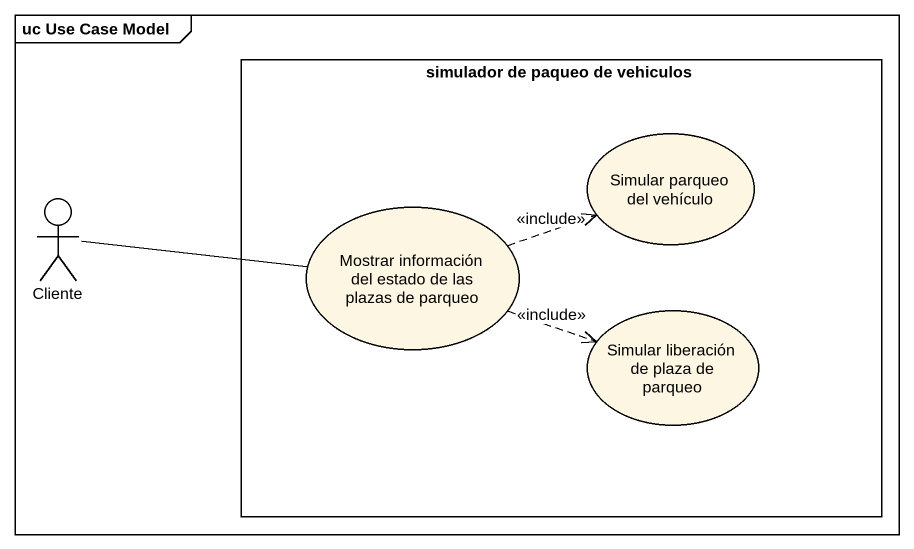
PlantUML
@startuml
mainframe uc Use Case Model
rectangle "simulador de paqueo de vehiculos" as simulador_de_paqueo_de {
  usecase "Simular parqueo del vehículo" as Simular_parqueo_del_vehículo
  usecase "Mostrar información del estado de las plazas de parqueo" as Mostrar_información_del
  usecase "Simular liberación de plaza de parqueo" as Simular_liberación_de_plaza
}
actor Cliente
Cliente -right- Mostrar_información_del
Mostrar_información_del .right.> Simular_parqueo_del_vehículo : <<include>>
Mostrar_información_del .right.> Simular_liberación_de_plaza : <<include>>
@enduml
